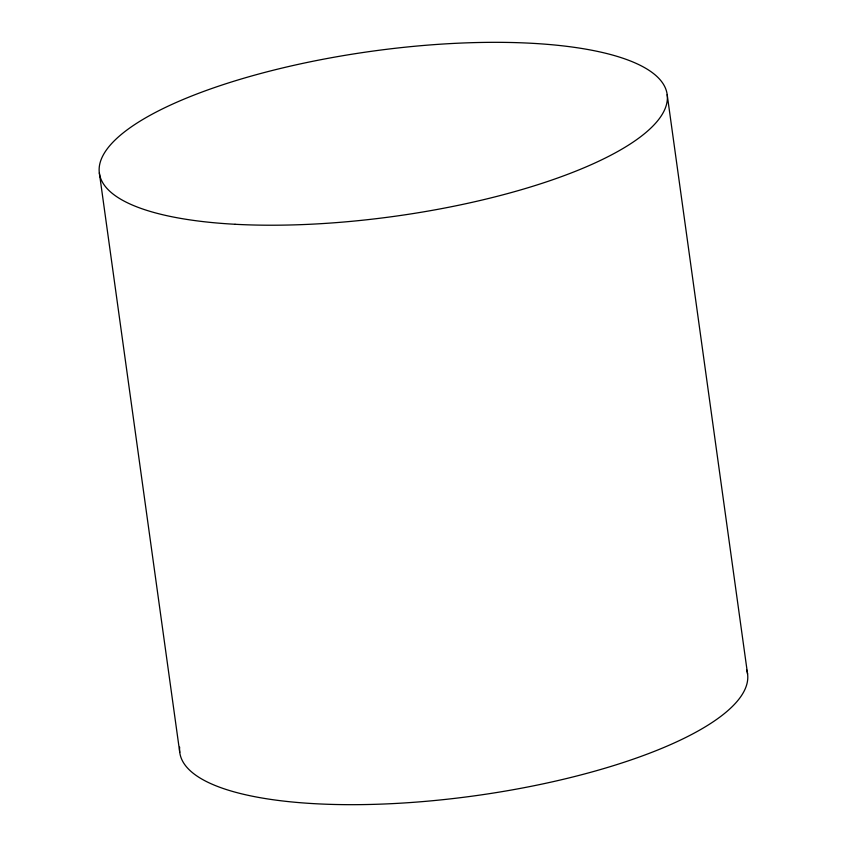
<?xml version="1.0" encoding="UTF-8"?>
<svg xmlns="http://www.w3.org/2000/svg" width="847" height="847" viewBox="0 0 847 847"><rect width="100%" height="100%" fill="white"/><g stroke="black" fill="none" stroke-linecap="round" stroke-linejoin="round"><path stroke-width="1.27" d="M667.182 94.631L747.583 674.085M99.353 172.915L179.755 752.369M746.662 669.871A286.604 83.313 -7.9 0 1 472.732 796.085A286.604 83.313 -7.9 0 1 179.649 747.128M235.053 224.275A286.604 83.313 -7.9 0 0 667.288 99.872A286.604 83.313 -7.9 0 0 247.462 77.172A286.604 83.313 -7.9 0 0 235.053 224.275"/></g></svg>
